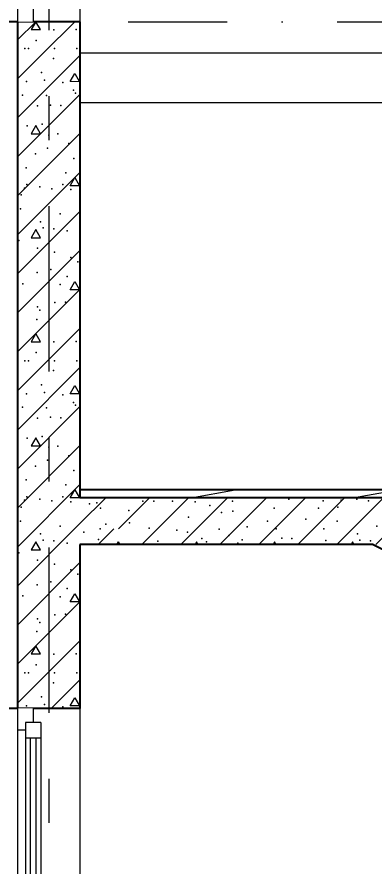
# Model space of a CAD drawing. Header units: millimetres. Extents: x 18162 to 7085488, y 72188 to 247925.
# Drawn here: x 3665227 to 3666371, y 125410 to 128133 of the extents above; entities that cross this region are included whole.
import ezdxf
from ezdxf.enums import TextEntityAlignment as Align

# ---------------------------------------------------------------- set-up
doc = ezdxf.new("R2010")
doc.units = ezdxf.units.MM
doc.header["$MEASUREMENT"] = 0
for name, pattern in [('Dot & Dashed', [670.277762, 317.5, -176.388889, 0, -176.388874]), ('Double Dashed', [1093.611073, 529.166651, -211.666656, 141.111112, -211.666656]), ('Wipeout_Contour', [1000, 0, -1000])]:
    doc.linetypes.add(name, pattern=pattern)
for name, color, linetype in [('Archicad Windows', 7, 'Continuous'), ('Structural - Bearing', 7, 'Continuous'), ('Structural - Grid', 7, 'Continuous'), ('Structural - Stair & Railing', 7, 'Continuous')]:
    doc.layers.add(name, color=color, linetype=linetype)
doc.styles.add('GENERATED_STYLE_3', font='', dxfattribs={"width": 0.8})
doc.styles.get('GENERATED_STYLE_3').set_extended_font_data('ISOCPEUR MON')
doc.dimstyles.new('GENERATED_STYLE__7', dxfattribs={"dimtxt": 220.000005, "dimasz": 114, "dimexe": 0.18, "dimexo": 342.629951, "dimgap": 0, "dimtad": 1, "dimdec": 0, "dimzin": 0, "dimdsep": 46, "dimtxsty": 'GENERATED_STYLE_3', "dimblk": 'ARROWHEAD_2', "dimblk1": 'ARROWHEAD_2', "dimblk2": 'ARROWHEAD_2', "dimcen": 0.09, "dimclrd": 13, "dimclre": 13, "dimclrt": 13, "dimadec": 0, "dimazin": 0, "dimtfac": 1, "dimtdec": 4, "dimtmove": 0, "dimatfit": 3, "dimfxl": 1, "dimtolj": 1, "dimtzin": 0, "dimarcsym": 0})

# ---------------------------------------------------------------- blocks, each defined once
blk = doc.blocks.new('*X889', base_point=(3761974.7, 95118))
at = {"layer": 'Structural - Bearing', "color": 7, "linetype": 'Continuous', "lineweight": 9}
for p, q in [((3665229.1, 127934.8), (3665312.2, 128018)), ((3665229.1, 127809.8), (3665429.1, 128009.8)), ((3665397.6, 127925.9), (3665412.8, 127951.9)), ((3665412.8, 127951.9), (3665427.7, 127925.8)), ((3665427.7, 127925.8), (3665397.6, 127925.9)), ((3665229.1, 127684.8), (3665429.1, 127884.8)), ((3665287.8, 127785.2), (3665272.9, 127759.2)), ((3665302.9, 127759.2), (3665287.8, 127785.2)), ((3665229.1, 127559.8), (3665429.1, 127759.8)), ((3665272.9, 127759.2), (3665302.9, 127759.2)), ((3665229.1, 127434.8), (3665429.1, 127634.8)), ((3665397.6, 127592.5), (3665412.8, 127618.5)), ((3665412.8, 127618.5), (3665427.7, 127592.5)), ((3665427.7, 127592.5), (3665397.6, 127592.5)), ((3665229.1, 127309.8), (3665429.1, 127509.8)), ((3665287.8, 127451.9), (3665272.9, 127425.8)), ((3665302.9, 127425.9), (3665287.8, 127451.9)), ((3665272.9, 127425.8), (3665302.9, 127425.9)), ((3665229.1, 127184.8), (3665429.1, 127384.8)), ((3665397.6, 127259.2), (3665412.8, 127285.2)), ((3665412.8, 127285.2), (3665427.7, 127259.2)), ((3665287.8, 127118.5), (3665429.1, 127259.8)), ((3665427.7, 127259.2), (3665397.6, 127259.2)), ((3665412.8, 127118.5), (3665429.1, 127134.8)), ((3665229.1, 126934.8), (3665412.8, 127118.5)), ((3665229.1, 127059.8), (3665287.8, 127118.5)), ((3665287.8, 127118.5), (3665272.9, 127092.5)), ((3665302.9, 127092.5), (3665287.8, 127118.5)), ((3665272.9, 127092.5), (3665302.9, 127092.5)), ((3665229.1, 126809.8), (3665429.1, 127009.8)), ((3665397.6, 126925.9), (3665412.8, 126951.9)), ((3665412.8, 126951.9), (3665427.7, 126925.8)), ((3665427.7, 126925.8), (3665397.6, 126925.9)), ((3665229.1, 126684.8), (3665429.1, 126884.8)), ((3665287.8, 126785.2), (3665272.9, 126759.2)), ((3665302.9, 126759.2), (3665287.8, 126785.2)), ((3665229.1, 126559.8), (3665429.1, 126759.8)), ((3665272.9, 126759.2), (3665302.9, 126759.2)), ((3665229.1, 126434.8), (3665429.1, 126634.8)), ((3665397.6, 126592.5), (3665412.8, 126618.5)), ((3665412.8, 126618.5), (3665427.7, 126592.5)), ((3665427.7, 126592.5), (3665397.6, 126592.5)), ((3665229.1, 126309.8), (3665429.1, 126509.8)), ((3665287.8, 126451.9), (3665272.9, 126425.8)), ((3665302.9, 126425.9), (3665287.8, 126451.9)), ((3665272.9, 126425.8), (3665302.9, 126425.9)), ((3665229.1, 126184.8), (3665429.1, 126384.8)), ((3665397.6, 126259.2), (3665412.8, 126285.2)), ((3665412.8, 126285.2), (3665427.7, 126259.2)), ((3665287.8, 126118.5), (3665429.1, 126259.8)), ((3665427.7, 126259.2), (3665397.6, 126259.2)), ((3665229.1, 125934.8), (3665412.8, 126118.5)), ((3665229.1, 126059.8), (3665287.8, 126118.5)), ((3665287.8, 126118.5), (3665272.9, 126092.5)), ((3665302.9, 126092.5), (3665287.8, 126118.5)), ((3665412.8, 126118.5), (3665429.1, 126134.8)), ((3665272.9, 126092.5), (3665302.9, 126092.5)), ((3665337.3, 125918), (3665429.1, 126009.8)), ((3665397.6, 125925.8), (3665412.8, 125951.8)), ((3665412.8, 125951.8), (3665427.7, 125925.8)), ((3665427.7, 125925.8), (3665397.6, 125925.8))]:
    blk.add_line(p, q, dxfattribs=at)
for p in [(3665344.5, 128000.2), (3665306.1, 127954.8), (3665257.8, 127925.9), (3665315.8, 127930.2), (3665374.1, 127922.8), (3665408, 127898.2), (3665414.8, 127889), (3665244.8, 127882.8), (3665322.1, 127881.3), (3665229.4, 127844.2), (3665293, 127848.3), (3665335.1, 127850.7), (3665367.7, 127849.1), (3665367.7, 127849.1), (3665259.9, 127784.2), (3665307.6, 127789.4), (3665329.5, 127754.6), (3665357.8, 127758.5), (3665428.6, 127769), (3665393.3, 127727.4), (3665286.5, 127694.3), (3665325.2, 127713), (3665409.1, 127680.1), (3665256.8, 127650.1), (3665383.9, 127634), (3665251, 127584.6), (3665258.7, 127596), (3665300.9, 127588.7), (3665374.6, 127596), (3665240.2, 127562.9), (3665339.1, 127583), (3665399.7, 127580), (3665238.5, 127518.1), (3665303.1, 127476.9), (3665365.1, 127502), (3665311.4, 127457.1), (3665345.3, 127454.8), (3665388.3, 127447.8), (3665233.1, 127416.5), (3665293.2, 127392.5), (3665348, 127379.6), (3665399.4, 127362), (3665422.5, 127348.1), (3665291.4, 127314.2), (3665336.2, 127323.8), (3665388.5, 127301.8), (3665246.4, 127278.6), (3665365.4, 127275.5), (3665292.7, 127204.4), (3665348.5, 127217.9), (3665382.4, 127219.9), (3665300.5, 127193.6), (3665291.2, 127164.2), (3665345, 127091.9), (3665417.2, 127093.1), (3665289, 127057.9), (3665252.3, 127031.8), (3665264.4, 127031.9), (3665347.1, 127031.8), (3665419.2, 127031.8), (3665344.5, 127000.2), (3665306.1, 126954.8), (3665315.8, 126930.1), (3665257.8, 126925.8), (3665374.1, 126922.8), (3665244.8, 126882.8), (3665322.1, 126881.2), (3665408, 126898.2), (3665414.8, 126889), (3665335.1, 126850.7), (3665367.7, 126849.1), (3665367.7, 126849.1), (3665229.4, 126844.2), (3665293, 126848.2), (3665259.9, 126784.2), (3665307.6, 126789.4), (3665428.6, 126769), (3665329.5, 126754.6), (3665357.8, 126758.4), (3665325.2, 126713), (3665393.3, 126727.3), (3665286.5, 126694.3), (3665409.1, 126680.1), (3665256.8, 126650.1), (3665383.9, 126634), (3665251, 126584.5), (3665258.7, 126596), (3665300.9, 126588.7), (3665339.1, 126583), (3665374.6, 126596), (3665399.7, 126579.9), (3665240.2, 126562.9), (3665238.5, 126518.1), (3665365.1, 126502), (3665303.1, 126476.9), (3665311.4, 126457.1), (3665345.3, 126454.7), (3665388.3, 126447.7), (3665233.1, 126416.5), (3665293.2, 126392.5), (3665348, 126379.6), (3665399.4, 126362), (3665422.5, 126348.1), (3665291.4, 126314.2), (3665336.2, 126323.8), (3665246.4, 126278.6), (3665388.5, 126301.8), (3665365.4, 126275.5), (3665292.7, 126204.4), (3665348.5, 126217.8), (3665382.4, 126219.9), (3665300.5, 126193.6), (3665291.2, 126164.2), (3665345, 126091.9), (3665417.2, 126093.1), (3665252.3, 126031.7), (3665264.4, 126031.9), (3665289, 126057.9), (3665347.1, 126031.7), (3665419.2, 126031.7), (3665344.5, 126000.2), (3665306.1, 125954.8), (3665257.8, 125925.8), (3665315.8, 125930.1), (3665374.1, 125922.8)]:
    blk.add_point(p, dxfattribs=at)
blk = doc.blocks.new('*X896', base_point=(3761974.7, 95118))
at = {"layer": 'Structural - Stair & Railing', "color": 7, "linetype": 'Continuous', "lineweight": 9}
for p, q in [((3665429.1, 126509.8), (3665512.3, 126593)), ((3665552.9, 126493.5), (3665652.4, 126593)), ((3665627.4, 126443), (3665777.4, 126593)), ((3665662.8, 126592.5), (3665663, 126593)), ((3665692.8, 126592.5), (3665662.8, 126592.5)), ((3665692.5, 126593), (3665692.8, 126592.5)), ((3665752.4, 126443), (3665902.4, 126593)), ((3665877.4, 126443), (3666027.4, 126593)), ((3665912.8, 126592.5), (3665913, 126593)), ((3665942.8, 126592.5), (3665912.8, 126592.5)), ((3665942.5, 126593), (3665942.8, 126592.5)), ((3666002.4, 126443), (3666152.4, 126593)), ((3666127.4, 126443), (3666277.4, 126593)), ((3666162.8, 126592.5), (3666163, 126593)), ((3666192.8, 126592.5), (3666162.8, 126592.5)), ((3666192.5, 126593), (3666192.8, 126592.5)), ((3666252.4, 126443), (3666402.4, 126593)), ((3666377.4, 126443), (3666527.4, 126593)), ((3666412.8, 126592.5), (3666413, 126593)), ((3666442.8, 126592.5), (3666412.8, 126592.5)), ((3666442.5, 126593), (3666442.8, 126592.5)), ((3666568, 126493.5), (3666667.5, 126593)), ((3666677.9, 126592.5), (3666678.2, 126593)), ((3666704, 126592.5), (3666677.9, 126592.5)), ((3666642.5, 126443), (3666704, 126504.5)), ((3665487.3, 126443), (3665537.8, 126493.5)), ((3666502.4, 126443), (3666552.9, 126493.5)), ((3665547.7, 126443), (3665552.9, 126451.9)), ((3665558, 126443), (3665552.9, 126451.9)), ((3665802.9, 126451.9), (3665797.8, 126443)), ((3665808, 126443), (3665802.9, 126451.9)), ((3666052.9, 126451.9), (3666047.8, 126443)), ((3666058, 126443), (3666052.9, 126451.9)), ((3666302.9, 126451.9), (3666297.8, 126443)), ((3666308, 126443), (3666302.9, 126451.9)), ((3666562.9, 126443), (3666568, 126451.9)), ((3666573.2, 126443), (3666568, 126451.9))]:
    blk.add_line(p, q, dxfattribs=at)
for p in [(3665483.1, 126576.7), (3665630.7, 126581.7), (3665665.9, 126582), (3665689.1, 126592.3), (3665725.3, 126581.5), (3665798.6, 126579.4), (3665918.3, 126582), (3666098, 126587.8), (3666209, 126583), (3666266.1, 126584.5), (3666316, 126588.7), (3666354.2, 126583), (3666414.9, 126579.9), (3666498.2, 126576.7), (3666645.9, 126581.7), (3666681.1, 126582), (3665459.6, 126573.7), (3665495.2, 126559.8), (3665586.2, 126552.1), (3665845.8, 126567.6), (3665918.8, 126550.3), (3666051.3, 126559.8), (3666193.5, 126559.9), (3666255.3, 126562.9), (3666474.7, 126573.7), (3666510.3, 126559.8), (3666601.3, 126552.1), (3665777.2, 126530.9), (3665882.3, 126546), (3666152.8, 126524.5), (3665512.3, 126508.3), (3665588.1, 126512.7), (3665651.1, 126494.9), (3665964.7, 126499.6), (3666030.4, 126518.1), (3666253.6, 126518.1), (3666380.3, 126502), (3666527.4, 126508.3), (3666603.3, 126512.7), (3666666.2, 126494.9), (3665441, 126482.1), (3665493.6, 126493.4), (3665739.3, 126489.3), (3665774.2, 126482.1), (3665874.8, 126492.3), (3665906.1, 126471.7), (3666057.5, 126493.4), (3666210.2, 126493.3), (3666318.2, 126476.9), (3666456.1, 126482.1), (3666508.7, 126493.4), (3665488.7, 126459.3), (3665678.9, 126453.2), (3665820.1, 126462.3), (3665834.9, 126451.8), (3665935.1, 126446.8), (3665948.6, 126458.3), (3666076, 126463.5), (3666108.5, 126462.5), (3666216.7, 126456.3), (3666326.5, 126457.1), (3666360.4, 126454.7), (3666403.4, 126447.7), (3666503.8, 126459.3), (3666694, 126453.2)]:
    blk.add_point(p, dxfattribs=at)
blk = doc.blocks.new('*X904', base_point=(3761974.7, 95118))
at = {"layer": 'Structural - Bearing', "color": 7, "linetype": 'Continuous', "lineweight": 9}
for p, q in [((3665229.1, 128059.8), (3665287.2, 128118)), ((3665287.5, 128118), (3665272.9, 128092.5)), ((3665302.9, 128092.5), (3665288.1, 128118)), ((3665312.2, 128018), (3665412.2, 128118)), ((3665272.9, 128092.5), (3665302.9, 128092.5))]:
    blk.add_line(p, q, dxfattribs=at)
for p in [(3665345, 128092), (3665417.2, 128093.1), (3665289, 128057.9), (3665252.3, 128031.8), (3665264.4, 128031.9), (3665347.1, 128031.8), (3665419.2, 128031.8)]:
    blk.add_point(p, dxfattribs=at)
blk = doc.blocks.new('Standard grid marker[358]_3', base_point=(3665329.1, 147118))
at = {"layer": 'Structural - Grid', "color": 13, "linetype": 'Double Dashed', "lineweight": 13}
blk.add_line((3665329.1, 146118), (3665329.1, 88118), dxfattribs=at)
at = {"layer": 'Structural - Grid', "color": 13, "lineweight": 13, "style": 'GENERATED_STYLE_3'}
blk.add_attdef('AC_MarkerText_1', text='', height=250, rotation=360, dxfattribs=at).set_placement((3665329.1, 86943), align=Align.TOP_CENTER)
blk = doc.blocks.new('*D1223', base_point=(3761974.7, 95118))
at = {"color": 12, "linetype": 'Continuous', "lineweight": 35}
for p, q in [((3661904.5, 126661.3), (3662054.5, 126574.7)), ((3661904.5, 125961.3), (3662054.5, 125874.7))]:
    blk.add_line(p, q, dxfattribs=at)
at = {"color": 13, "linetype": 'Continuous', "lineweight": 13}
for p, q in [((3661979.5, 125918), (3661979.5, 126618)), ((3664636.4, 125918), (3661867, 125918))]:
    blk.add_line(p, q, dxfattribs=at)
at = {"color": 13, "lineweight": 13, "insert": (3661999.4, 126083.6), "char_height": 220, "attachment_point": 7, "rotation": 90, "style": 'GENERATED_STYLE_3'}
blk.add_mtext('\\A1;{\\pql;\\fISOCPEUR MON|b0|i0|c0|p0;\\W0.800000;700}', dxfattribs=at)
blk = doc.blocks.new('ARROWHEAD_2')
at = {"color": 0, "linetype": 'Continuous', "lineweight": 0}
for p, q in [((-0.378, -0.655), (0.378, 0.655)), ((0, 0), (-1, 0))]:
    blk.add_line(p, q, dxfattribs=at)
blk = doc.blocks.new('*D1224', base_point=(3761974.7, 95118))
at = {"color": 12, "linetype": 'Continuous', "lineweight": 35}
for p, q in [((3661904.5, 128061.3), (3662054.5, 127974.7)), ((3661904.5, 126661.3), (3662054.5, 126574.7))]:
    blk.add_line(p, q, dxfattribs=at)
at = {"color": 13, "linetype": 'Continuous', "lineweight": 13}
for p, q in [((3665086.4, 128018), (3661867, 128018)), ((3661979.5, 126618), (3661979.5, 128018)), ((3665086.4, 126618), (3661867, 126618)), ((3661979.5, 125918), (3661979.5, 126618))]:
    blk.add_line(p, q, dxfattribs=at)
at = {"color": 13, "lineweight": 13, "insert": (3662043.3, 127050.1), "char_height": 220, "attachment_point": 7, "rotation": 90, "style": 'GENERATED_STYLE_3'}
blk.add_mtext('\\A1;{\\pql;\\fISOCPEUR MON|b0|i0|c0|p0;\\W0.800000;1,400}', dxfattribs=at)
blk = doc.blocks.new('*D1225', base_point=(3761974.7, 95118))
at = {"color": 12, "linetype": 'Continuous', "lineweight": 35}
for p, q in [((3661904.5, 128961.3), (3662054.5, 128874.7)), ((3661904.5, 128061.3), (3662054.5, 127974.7))]:
    blk.add_line(p, q, dxfattribs=at)
at = {"color": 13, "linetype": 'Continuous', "lineweight": 13}
for p, q in [((3665086.4, 128918), (3661867, 128918)), ((3661979.5, 128018), (3661979.5, 128918)), ((3665086.4, 128018), (3661867, 128018))]:
    blk.add_line(p, q, dxfattribs=at)
at = {"color": 13, "lineweight": 13, "insert": (3661999.4, 128283.6), "char_height": 220, "attachment_point": 7, "rotation": 90, "style": 'GENERATED_STYLE_3'}
blk.add_mtext('\\A1;{\\pql;\\fISOCPEUR MON|b0|i0|c0|p0;\\W0.800000;900}', dxfattribs=at)

msp = doc.modelspace()

# ---------------------------------------------------------------- hatches: boundary and pattern name
at = {"layer": 'Structural - Stair & Railing', "linetype": 'Continuous', "lineweight": 9}
h = msp.add_hatch(dxfattribs=at)
h.set_pattern_fill('Wood_0003', style=0, pattern_type=2)
h.set_pattern_definition([(10, (3761974.73, 95118.01), (-15.628336, 88.632695), [])])
h.paths.add_polyline_path([(3665429.1, 126618), (3665429.1, 126593), (3666729.1, 126593), (3666729.1, 126618)])

# ---------------------------------------------------------------- linework, layer by layer
at = {"layer": 'Archicad Windows', "color": 7, "linetype": 'Continuous', "lineweight": 9}
for p, q in [((3665429.1, 128918), (3665429.1, 128118)), ((3665429.1, 125918), (3665429.1, 125118)), ((3665304.1, 125783.9), (3665304.1, 125729.1)), ((3665304.1, 125729.1), (3665304.1, 125694.9)), ((3665304.1, 125694.9), (3665304.1, 125640.1)), ((3665304.1, 125640.1), (3665304.1, 125605.8)), ((3665304.1, 125605.8), (3665304.1, 125551)), ((3665304.1, 125551), (3665304.1, 125516.8)), ((3665304.1, 125516.8), (3665304.1, 125462)), ((3665304.1, 125462), (3665304.1, 125427.7)), ((3665304.1, 125427.7), (3665304.1, 125372.9))]:
    msp.add_line(p, q, dxfattribs=at)
at = {"layer": 'Structural - Bearing', "color": 7, "linetype": 'Continuous', "lineweight": 25}
for p, q in [((3665229.1, 128118), (3665229.1, 128018)), ((3665429.1, 128118), (3665429.1, 128018)), ((3665229.1, 128018), (3665229.1, 125918)), ((3665429.1, 128018), (3665429.1, 126618)), ((3665429.1, 126618), (3665429.1, 126593)), ((3665429.1, 126443), (3665429.1, 125918))]:
    msp.add_line(p, q, dxfattribs=at)
at = {"layer": 'Structural - Bearing', "color": 7, "linetype": 'Continuous', "lineweight": 9}
for p, q in [((3665429.1, 128018), (3667329.1, 128018)), ((3667009.1, 127858), (3665429.1, 127858))]:
    msp.add_line(p, q, dxfattribs=at)
at = {"layer": 'Structural - Bearing', "color": 7, "linetype": 'Continuous', "lineweight": 25, "flags": 128}
for points in [[(3665429.1, 128118), (3665279.1, 128118), (3665229.1, 128118), (3665079.1, 128118), (3665029.1, 128118), (3664979.1, 128118)], [(3665429.1, 125918), (3665279.1, 125918), (3665229.1, 125918), (3665079.1, 125918), (3665029.1, 125918), (3664979.1, 125918)]]:
    msp.add_lwpolyline(points, dxfattribs=at)
at = {"layer": 'Structural - Stair & Railing', "color": 7, "linetype": 'Continuous', "lineweight": 25}
for p, q in [((3666729.1, 126618), (3665429.1, 126618)), ((3666704, 126593), (3665429.1, 126593)), ((3666368.5, 126443), (3665429.1, 126443))]:
    msp.add_line(p, q, dxfattribs=at)
at = {"layer": 'Structural - Stair & Railing', "color": 7, "linetype": 'Continuous', "lineweight": 25, "flags": 128}
msp.add_lwpolyline([(3666368.5, 126443), (3666804.1, 126225.3), (3666879.1, 126187.8), (3666954.1, 126150.3), (3667029.1, 126112.8), (3667129.1, 126062.8), (3667229.1, 126012.8), (3667329.1, 125962.8), (3667404.1, 125925.3), (3667479.1, 125887.8), (3667554.1, 125850.3), (3667629.1, 125812.8), (3667729.1, 125762.8), (3667829.1, 125712.8), (3667929.1, 125662.8), (3668029.1, 125612.8), (3668129.1, 125562.8), (3668229.1, 125512.8), (3668304.1, 125475.3), (3668379.1, 125437.8), (3668454.1, 125400.3)], dxfattribs=at)

# ---------------------------------------------------------------- block references
at = {"layer": 'Structural - Bearing', "lineweight": 0}
for name in ['*X904', '*X889']:
    msp.add_blockref(name, (3761974.7, 95118), dxfattribs=at)
at = {"layer": 'Structural - Stair & Railing', "lineweight": 0}
msp.add_blockref('*X896', (3761974.7, 95118), dxfattribs=at)

# ---------------------------------------------------------------- wipeouts: each hides what was drawn before it
at = {"color": 254, "linetype": 'Wipeout_Contour', "lineweight": 0, "ltscale": 14669755.70181901}
msp.add_wipeout([(3665254.1, 125823), (3665304.1, 125823), (3665304.1, 125873), (3665254.1, 125873)], dxfattribs=at).dxf.layer = 'Archicad Windows'

# ---------------------------------------------------------------- next in the draw order: linework, layer by layer
at = {"layer": 'Archicad Windows', "color": 7, "linetype": 'Continuous', "lineweight": 9}
for p, q in [((3665304.1, 125873), (3665304.1, 125823)), ((3665254.1, 125823), (3665254.1, 125251)), ((3665304.1, 125823), (3665254.1, 125823)), ((3665269.1, 125823), (3665269.1, 125213)), ((3665289.1, 125213), (3665289.1, 125823)), ((3665304.1, 125823), (3665304.1, 125818.2)), ((3665304.1, 125818.2), (3665304.1, 125783.9))]:
    msp.add_line(p, q, dxfattribs=at)

# ---------------------------------------------------------------- next in the draw order: wipeouts: each hides what was drawn before it
at = {"color": 254, "linetype": 'Wipeout_Contour', "lineweight": 0, "ltscale": 22004963.27010883}
msp.add_wipeout([(3665254.1, 128188), (3665229.1, 128188), (3665229.1, 128118), (3665279.1, 128118), (3665279.1, 128163), (3665254.1, 128163)], dxfattribs=at).dxf.layer = 'Archicad Windows'
at = {"color": 254, "linetype": 'Wipeout_Contour', "lineweight": 0, "ltscale": 22004490.15214154}
msp.add_wipeout([(3665279.1, 125873), (3665279.1, 125918), (3665229.1, 125918), (3665229.1, 125848), (3665254.1, 125848), (3665254.1, 125873)], dxfattribs=at).dxf.layer = 'Archicad Windows'

# ---------------------------------------------------------------- next in the draw order: linework, layer by layer
at = {"color": 8, "linetype": 'Dot & Dashed', "lineweight": 13}
msp.add_line((3658879.3, 128118), (3689916.5, 128118), dxfattribs=at)
at = {"layer": 'Archicad Windows', "color": 7, "linetype": 'Continuous', "lineweight": 9}
for p, q in [((3665229.1, 128188), (3665229.1, 128118)), ((3665279.1, 128163), (3665279.1, 128118)), ((3665229.1, 125918), (3665229.1, 125848)), ((3665279.1, 125918), (3665279.1, 125873)), ((3665229.1, 125848), (3665229.1, 125188)), ((3665254.1, 125848), (3665229.1, 125848))]:
    msp.add_line(p, q, dxfattribs=at)
at = {"layer": 'Archicad Windows', "color": 7, "linetype": 'Continuous', "lineweight": 9, "flags": 128}
for points in [[(3665254.1, 125873), (3665254.1, 125848), (3665254.1, 125823)], [(3665304.1, 125873), (3665279.1, 125873), (3665254.1, 125873)]]:
    msp.add_lwpolyline(points, dxfattribs=at)

# ---------------------------------------------------------------- next in the draw order: block references
at = {"layer": 'Structural - Grid', "color": 13, "linetype": 'Continuous', "lineweight": 13}
msp.add_blockref('Standard grid marker[358]_3', (3665329.1, 147118), dxfattribs=at)

# ---------------------------------------------------------------- next in the draw order: dimensions: what is measured, and where the dimension line sits
at = {"color": 13, "linetype": 'Continuous', "lineweight": 13}
for base, p1, p2, picture, middle in [((3661979.5, 128918), (3665429.1, 128018), (3665429.1, 128918), '*D1225', (3661825.5, 128534.7)), ((3661979.5, 128018), (3665429.1, 126618), (3665429.1, 128018), '*D1224', (3661825.5, 127418.7)), ((3661979.5, 126618), (3664979.1, 125918), (3665429.1, 126618), '*D1223', (3661825.5, 126334.7))]:
    dim = msp.add_linear_dim(base=base, p1=p1, p2=p2, angle=90, dimstyle='GENERATED_STYLE__7', dxfattribs=at)
    dim.commit()
    dim.dimension.update_dxf_attribs({"geometry": picture, "text_midpoint": middle, "dimtype": 160, "text_rotation": 90})

doc.saveas('drawing.dxf')
